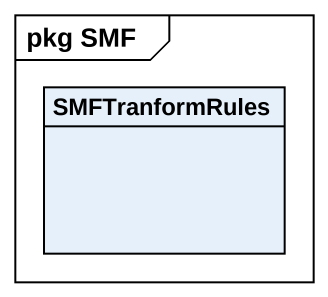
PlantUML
@startuml
mainframe pkg SMF
hide circle
hide empty members
class SMFTranformRules
@enduml
